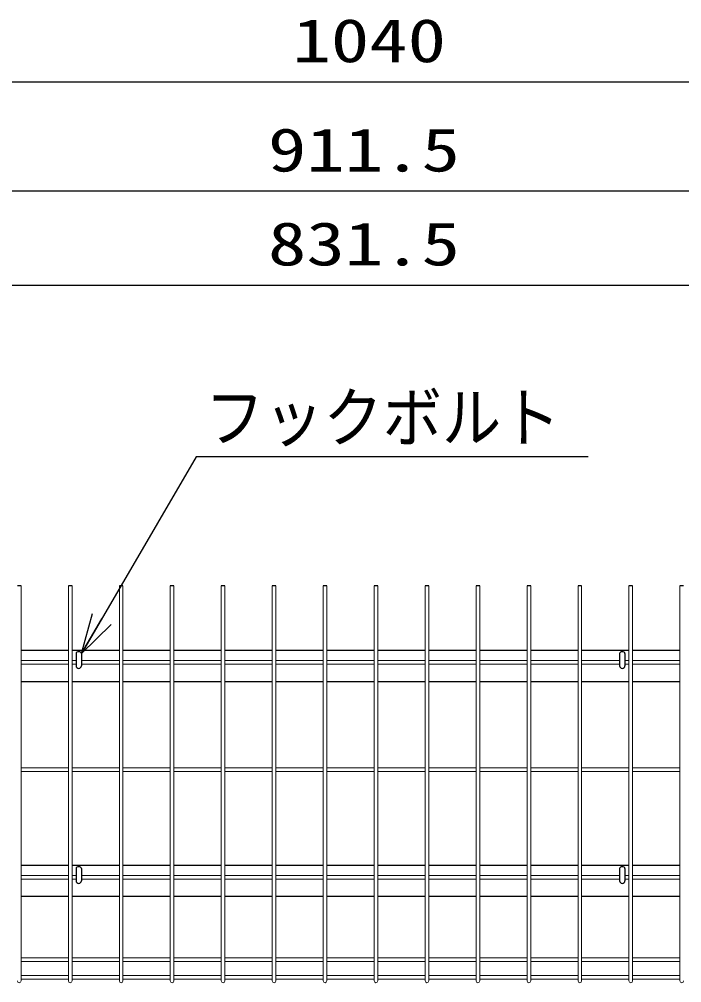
# Model space of a CAD drawing. Units: millimetres, scale not verified. Extents: x -6300 to 6300, y -4454 to 4456.
# Drawn here: x -4793 to -4133, y 1118 to 2077 of the extents above; entities that cross this region are included whole.
import ezdxf
from ezdxf.enums import TextEntityAlignment as Align

# ---------------------------------------------------------------- set-up
doc = ezdxf.new("R2010")
doc.units = ezdxf.units.MM
doc.header["$LTSCALE"] = 20
doc.layers.add('0-1_0', color=4, linetype='Continuous', lineweight=25)
doc.layers.add('0-C_LAYER12', color=3, linetype='Continuous', lineweight=25)
doc.styles.add('ＭＳ ゴシック', font='')
doc.styles.get('ＭＳ ゴシック').set_extended_font_data('MS Gothic')

# ---------------------------------------------------------------- blocks, each defined once
blk = doc.blocks.new('_Open30')
at = {"layer": '0-1_0', "color": 2}
blk.add_line((0, 0), (-20, 0), dxfattribs=at)
blk.add_lwpolyline([(-20, 5.36), (0, 0), (-20, -5.36)], dxfattribs=at)

msp = doc.modelspace()

# ---------------------------------------------------------------- linework, layer by layer
at = {"layer": '0-1_0', "color": 2}
for p, q in [((-4928.65, 2014.69), (-3961.15, 2014.69)), ((-4044.65, 1905.88), (-4881.15, 1905.88)), ((-4841.15, 1812.38), (-4084.65, 1812.38))]:
    msp.add_line(p, q, dxfattribs=at)
at = {"layer": '0-1_0'}
for p, q in [((-4790.87, 1513.04), (-4794.47, 1513.04)), ((-4740.1, 1513.04), (-4743.7, 1513.04)), ((-4689.33, 1513.04), (-4692.93, 1513.04)), ((-4638.56, 1513.04), (-4642.16, 1513.04)), ((-4587.79, 1513.04), (-4591.39, 1513.04)), ((-4537.02, 1513.04), (-4540.62, 1513.04)), ((-4486.25, 1513.04), (-4489.85, 1513.04)), ((-4435.48, 1513.04), (-4439.08, 1513.04)), ((-4384.71, 1513.04), (-4388.31, 1513.04)), ((-4333.94, 1513.04), (-4337.54, 1513.04)), ((-4283.17, 1513.04), (-4286.77, 1513.04)), ((-4232.4, 1513.04), (-4236, 1513.04)), ((-4181.63, 1513.04), (-4185.23, 1513.04)), ((-4130.87, 1513.04), (-4134.47, 1513.04))]:
    msp.add_line(p, q, dxfattribs=at)
at = {"layer": '0-1_0', "lineweight": 15}
for p, q in [((-4790.87, 1513.04), (-4790.87, 1119.84)), ((-4743.7, 1513.04), (-4743.7, 1119.84)), ((-4740.1, 1513.04), (-4740.1, 1119.84)), ((-4692.93, 1513.04), (-4692.93, 1119.84)), ((-4689.33, 1513.04), (-4689.33, 1119.84)), ((-4642.16, 1513.04), (-4642.16, 1119.84)), ((-4638.56, 1513.04), (-4638.56, 1119.84)), ((-4591.39, 1513.04), (-4591.39, 1119.84)), ((-4587.79, 1513.04), (-4587.79, 1119.84)), ((-4540.62, 1513.04), (-4540.62, 1119.84)), ((-4537.02, 1513.04), (-4537.02, 1119.84)), ((-4489.85, 1513.04), (-4489.85, 1119.84)), ((-4486.25, 1513.04), (-4486.25, 1119.84)), ((-4439.08, 1513.04), (-4439.08, 1119.84)), ((-4435.48, 1513.04), (-4435.48, 1119.84)), ((-4388.31, 1513.04), (-4388.31, 1119.84)), ((-4384.71, 1513.04), (-4384.71, 1119.84)), ((-4337.54, 1513.04), (-4337.54, 1119.84)), ((-4333.94, 1513.04), (-4333.94, 1119.84)), ((-4286.77, 1513.04), (-4286.77, 1119.84)), ((-4283.17, 1513.04), (-4283.17, 1119.84)), ((-4236, 1513.04), (-4236, 1119.84)), ((-4232.4, 1513.04), (-4232.4, 1119.84)), ((-4185.23, 1513.04), (-4185.23, 1119.84)), ((-4181.63, 1513.04), (-4181.63, 1119.84)), ((-4134.47, 1513.04), (-4134.47, 1119.84)), ((-4743.7, 1438.84), (-4790.87, 1438.84)), ((-4736.02, 1438.84), (-4740.1, 1438.84)), ((-4692.93, 1438.84), (-4730.82, 1438.84)), ((-4642.16, 1438.84), (-4689.33, 1438.84)), ((-4591.39, 1438.84), (-4638.56, 1438.84)), ((-4540.62, 1438.84), (-4587.79, 1438.84)), ((-4489.85, 1438.84), (-4537.02, 1438.84)), ((-4439.08, 1438.84), (-4486.25, 1438.84)), ((-4388.31, 1438.84), (-4435.48, 1438.84)), ((-4337.54, 1438.84), (-4384.71, 1438.84)), ((-4286.77, 1438.84), (-4333.94, 1438.84)), ((-4236, 1438.84), (-4283.17, 1438.84)), ((-4194.52, 1438.84), (-4232.4, 1438.84)), ((-4185.23, 1438.84), (-4189.32, 1438.84)), ((-4134.47, 1438.84), (-4181.63, 1438.84)), ((-4743.7, 1435.24), (-4790.87, 1435.24)), ((-4736.02, 1435.24), (-4740.1, 1435.24)), ((-4692.93, 1435.24), (-4730.82, 1435.24)), ((-4642.16, 1435.24), (-4689.33, 1435.24)), ((-4591.39, 1435.24), (-4638.56, 1435.24)), ((-4540.62, 1435.24), (-4587.79, 1435.24)), ((-4489.85, 1435.24), (-4537.02, 1435.24)), ((-4439.08, 1435.24), (-4486.25, 1435.24)), ((-4388.31, 1435.24), (-4435.48, 1435.24)), ((-4337.54, 1435.24), (-4384.71, 1435.24)), ((-4286.77, 1435.24), (-4333.94, 1435.24)), ((-4236, 1435.24), (-4283.17, 1435.24)), ((-4194.52, 1435.24), (-4232.4, 1435.24)), ((-4185.23, 1435.24), (-4189.32, 1435.24)), ((-4134.47, 1435.24), (-4181.63, 1435.24)), ((-4743.7, 1331.84), (-4790.87, 1331.84)), ((-4743.7, 1328.24), (-4790.87, 1328.24)), ((-4692.93, 1331.84), (-4740.1, 1331.84)), ((-4692.93, 1328.24), (-4740.1, 1328.24)), ((-4642.16, 1331.84), (-4689.33, 1331.84)), ((-4642.16, 1328.24), (-4689.33, 1328.24)), ((-4591.39, 1331.84), (-4638.56, 1331.84)), ((-4591.39, 1328.24), (-4638.56, 1328.24)), ((-4540.62, 1331.84), (-4587.79, 1331.84)), ((-4540.62, 1328.24), (-4587.79, 1328.24)), ((-4489.85, 1331.84), (-4537.02, 1331.84)), ((-4489.85, 1328.24), (-4537.02, 1328.24)), ((-4439.08, 1331.84), (-4486.25, 1331.84)), ((-4439.08, 1328.24), (-4486.25, 1328.24)), ((-4388.31, 1331.84), (-4435.48, 1331.84)), ((-4388.31, 1328.24), (-4435.48, 1328.24)), ((-4337.54, 1331.84), (-4384.71, 1331.84)), ((-4337.54, 1328.24), (-4384.71, 1328.24)), ((-4286.77, 1331.84), (-4333.94, 1331.84)), ((-4286.77, 1328.24), (-4333.94, 1328.24)), ((-4236, 1331.84), (-4283.17, 1331.84)), ((-4236, 1328.24), (-4283.17, 1328.24)), ((-4185.23, 1331.84), (-4232.4, 1331.84)), ((-4185.23, 1328.24), (-4232.4, 1328.24)), ((-4134.47, 1331.84), (-4181.63, 1331.84)), ((-4134.47, 1328.24), (-4181.63, 1328.24)), ((-4743.7, 1224.84), (-4790.87, 1224.84)), ((-4743.7, 1221.24), (-4790.87, 1221.24)), ((-4736.02, 1224.84), (-4740.1, 1224.84)), ((-4736.02, 1221.24), (-4740.1, 1221.24)), ((-4692.93, 1224.84), (-4730.82, 1224.84)), ((-4692.93, 1221.24), (-4730.82, 1221.24)), ((-4642.16, 1224.84), (-4689.33, 1224.84)), ((-4642.16, 1221.24), (-4689.33, 1221.24)), ((-4591.39, 1224.84), (-4638.56, 1224.84)), ((-4591.39, 1221.24), (-4638.56, 1221.24)), ((-4540.62, 1224.84), (-4587.79, 1224.84)), ((-4540.62, 1221.24), (-4587.79, 1221.24)), ((-4489.85, 1224.84), (-4537.02, 1224.84)), ((-4489.85, 1221.24), (-4537.02, 1221.24)), ((-4439.08, 1224.84), (-4486.25, 1224.84)), ((-4439.08, 1221.24), (-4486.25, 1221.24)), ((-4388.31, 1224.84), (-4435.48, 1224.84)), ((-4388.31, 1221.24), (-4435.48, 1221.24)), ((-4337.54, 1224.84), (-4384.71, 1224.84)), ((-4337.54, 1221.24), (-4384.71, 1221.24)), ((-4286.77, 1224.84), (-4333.94, 1224.84)), ((-4286.77, 1221.24), (-4333.94, 1221.24)), ((-4236, 1224.84), (-4283.17, 1224.84)), ((-4236, 1221.24), (-4283.17, 1221.24)), ((-4194.52, 1224.84), (-4232.4, 1224.84)), ((-4194.52, 1221.24), (-4232.4, 1221.24)), ((-4185.23, 1224.84), (-4189.32, 1224.84)), ((-4185.23, 1221.24), (-4189.32, 1221.24)), ((-4134.47, 1224.84), (-4181.63, 1224.84)), ((-4134.47, 1221.24), (-4181.63, 1221.24)), ((-4743.7, 1142.87), (-4790.87, 1142.87)), ((-4692.93, 1142.87), (-4740.1, 1142.87)), ((-4642.16, 1142.87), (-4689.33, 1142.87)), ((-4591.39, 1142.87), (-4638.56, 1142.87)), ((-4540.62, 1142.87), (-4587.79, 1142.87)), ((-4489.85, 1142.87), (-4537.02, 1142.87)), ((-4439.08, 1142.87), (-4486.25, 1142.87)), ((-4388.31, 1142.87), (-4435.48, 1142.87)), ((-4337.54, 1142.87), (-4384.71, 1142.87)), ((-4286.77, 1142.87), (-4333.94, 1142.87)), ((-4236, 1142.87), (-4283.17, 1142.87)), ((-4185.23, 1142.87), (-4232.4, 1142.87)), ((-4134.47, 1142.87), (-4181.63, 1142.87)), ((-4743.7, 1139.27), (-4790.87, 1139.27)), ((-4692.93, 1139.27), (-4740.1, 1139.27)), ((-4642.16, 1139.27), (-4689.33, 1139.27)), ((-4591.39, 1139.27), (-4638.56, 1139.27)), ((-4540.62, 1139.27), (-4587.79, 1139.27)), ((-4489.85, 1139.27), (-4537.02, 1139.27)), ((-4439.08, 1139.27), (-4486.25, 1139.27)), ((-4388.31, 1139.27), (-4435.48, 1139.27)), ((-4337.54, 1139.27), (-4384.71, 1139.27)), ((-4286.77, 1139.27), (-4333.94, 1139.27)), ((-4236, 1139.27), (-4283.17, 1139.27)), ((-4185.23, 1139.27), (-4232.4, 1139.27)), ((-4134.47, 1139.27), (-4181.63, 1139.27)), ((-4743.7, 1125.24), (-4790.87, 1125.24)), ((-4692.93, 1125.24), (-4740.1, 1125.24)), ((-4642.16, 1125.24), (-4689.33, 1125.24)), ((-4591.39, 1125.24), (-4638.56, 1125.24)), ((-4540.62, 1125.24), (-4587.79, 1125.24)), ((-4489.85, 1125.24), (-4537.02, 1125.24)), ((-4439.08, 1125.24), (-4486.25, 1125.24)), ((-4388.31, 1125.24), (-4435.48, 1125.24)), ((-4337.54, 1125.24), (-4384.71, 1125.24)), ((-4286.77, 1125.24), (-4333.94, 1125.24)), ((-4236, 1125.24), (-4283.17, 1125.24)), ((-4185.23, 1125.24), (-4232.4, 1125.24)), ((-4134.47, 1125.24), (-4181.63, 1125.24)), ((-4743.7, 1121.64), (-4790.87, 1121.64)), ((-4692.93, 1121.64), (-4740.1, 1121.64)), ((-4642.16, 1121.64), (-4689.33, 1121.64)), ((-4591.39, 1121.64), (-4638.56, 1121.64)), ((-4540.62, 1121.64), (-4587.79, 1121.64)), ((-4489.85, 1121.64), (-4537.02, 1121.64)), ((-4439.08, 1121.64), (-4486.25, 1121.64)), ((-4388.31, 1121.64), (-4435.48, 1121.64)), ((-4337.54, 1121.64), (-4384.71, 1121.64)), ((-4286.77, 1121.64), (-4333.94, 1121.64)), ((-4236, 1121.64), (-4283.17, 1121.64)), ((-4185.23, 1121.64), (-4232.4, 1121.64)), ((-4134.47, 1121.64), (-4181.63, 1121.64))]:
    msp.add_line(p, q, dxfattribs=at)
at = {"layer": '0-1_0', "color": 7}
for p, q in [((-4790.87, 1449.04), (-4743.7, 1449.04)), ((-4740.1, 1449.04), (-4692.93, 1449.04)), ((-4689.33, 1449.04), (-4642.16, 1449.04)), ((-4638.56, 1449.04), (-4591.39, 1449.04)), ((-4587.79, 1449.04), (-4540.62, 1449.04)), ((-4537.02, 1449.04), (-4489.85, 1449.04)), ((-4486.25, 1449.04), (-4439.08, 1449.04)), ((-4435.48, 1449.04), (-4388.31, 1449.04)), ((-4384.71, 1449.04), (-4337.54, 1449.04)), ((-4333.94, 1449.04), (-4286.77, 1449.04)), ((-4283.17, 1449.04), (-4236, 1449.04)), ((-4232.4, 1449.04), (-4185.23, 1449.04)), ((-4181.63, 1449.04), (-4134.47, 1449.04)), ((-4736.02, 1445.82), (-4736.02, 1433.54)), ((-4730.82, 1445.82), (-4730.82, 1433.54)), ((-4194.52, 1445.82), (-4194.52, 1433.54)), ((-4189.32, 1445.82), (-4189.32, 1433.54)), ((-4790.87, 1418.04), (-4743.7, 1418.04)), ((-4740.1, 1418.04), (-4692.93, 1418.04)), ((-4689.33, 1418.04), (-4642.16, 1418.04)), ((-4638.56, 1418.04), (-4591.39, 1418.04)), ((-4587.79, 1418.04), (-4540.62, 1418.04)), ((-4537.02, 1418.04), (-4489.85, 1418.04)), ((-4486.25, 1418.04), (-4439.08, 1418.04)), ((-4435.48, 1418.04), (-4388.31, 1418.04)), ((-4384.71, 1418.04), (-4337.54, 1418.04)), ((-4333.94, 1418.04), (-4286.77, 1418.04)), ((-4283.17, 1418.04), (-4236, 1418.04)), ((-4232.4, 1418.04), (-4185.23, 1418.04)), ((-4181.63, 1418.04), (-4134.47, 1418.04)), ((-4790.87, 1235.04), (-4743.7, 1235.04)), ((-4740.1, 1235.04), (-4692.93, 1235.04)), ((-4736.02, 1231.82), (-4736.02, 1219.54)), ((-4730.82, 1231.82), (-4730.82, 1219.54)), ((-4689.33, 1235.04), (-4642.16, 1235.04)), ((-4638.56, 1235.04), (-4591.39, 1235.04)), ((-4587.79, 1235.04), (-4540.62, 1235.04)), ((-4537.02, 1235.04), (-4489.85, 1235.04)), ((-4486.25, 1235.04), (-4439.08, 1235.04)), ((-4435.48, 1235.04), (-4388.31, 1235.04)), ((-4384.71, 1235.04), (-4337.54, 1235.04)), ((-4333.94, 1235.04), (-4286.77, 1235.04)), ((-4283.17, 1235.04), (-4236, 1235.04)), ((-4232.4, 1235.04), (-4185.23, 1235.04)), ((-4194.52, 1231.82), (-4194.52, 1219.54)), ((-4189.32, 1231.82), (-4189.32, 1219.54)), ((-4181.63, 1235.04), (-4134.47, 1235.04)), ((-4790.87, 1204.04), (-4743.7, 1204.04)), ((-4740.1, 1204.04), (-4692.93, 1204.04)), ((-4689.33, 1204.04), (-4642.16, 1204.04)), ((-4638.56, 1204.04), (-4591.39, 1204.04)), ((-4587.79, 1204.04), (-4540.62, 1204.04)), ((-4537.02, 1204.04), (-4489.85, 1204.04)), ((-4486.25, 1204.04), (-4439.08, 1204.04)), ((-4435.48, 1204.04), (-4388.31, 1204.04)), ((-4384.71, 1204.04), (-4337.54, 1204.04)), ((-4333.94, 1204.04), (-4286.77, 1204.04)), ((-4283.17, 1204.04), (-4236, 1204.04)), ((-4232.4, 1204.04), (-4185.23, 1204.04)), ((-4181.63, 1204.04), (-4134.47, 1204.04))]:
    msp.add_line(p, q, dxfattribs=at)
for centre in [(-4733.42, 1433.54), (-4191.92, 1433.54), (-4733.42, 1219.54), (-4191.92, 1219.54)]:
    msp.add_arc(centre, 2.6, 180, 0, dxfattribs=at)
at = {"layer": '0-1_0', "lineweight": 15}
for centre in [(-4792.67, 1119.84), (-4741.9, 1119.84), (-4691.13, 1119.84), (-4640.36, 1119.84), (-4589.59, 1119.84), (-4538.82, 1119.84), (-4488.05, 1119.84), (-4437.28, 1119.84), (-4386.51, 1119.84), (-4335.74, 1119.84), (-4284.97, 1119.84), (-4234.2, 1119.84), (-4183.43, 1119.84), (-4132.67, 1119.84)]:
    msp.add_arc(centre, 1.8, 180, 0, dxfattribs=at)
at = {"layer": '0-1_0', "color": 7}
for centre in [(-4733.42, 1445.82), (-4191.92, 1445.82), (-4733.42, 1231.82), (-4191.92, 1231.82)]:
    msp.add_ellipse(centre, major_axis=(-2.6, 0), ratio=0.601815, start_param=3.141593, end_param=6.283185, dxfattribs=at)
at = {"layer": '0-C_LAYER12'}
msp.add_lwpolyline([(-4226.06, 1641.56), (-4616.35, 1641.56), (-4729.79, 1447.54)], dxfattribs=at)

# ---------------------------------------------------------------- block references
at = {"layer": '0-C_LAYER12', "xscale": 2, "yscale": 2, "rotation": 239.24731}
msp.add_blockref('_Open30', (-4730.82, 1445.82), dxfattribs=at)

# ---------------------------------------------------------------- texts
at = {"layer": '0-1_0', "color": 3, "style": 'ＭＳ ゴシック', "width": 1.3}
for s, p in [('1040', (-4520.49, 2021.36)), ('911.5', (-4544.87, 1912.55)), ('831.5', (-4544.87, 1819.05))]:
    msp.add_text(s, height=43.26, dxfattribs=at).set_placement(p, align=Align.BOTTOM_LEFT)
at = {"layer": '0-C_LAYER12', "style": 'ＭＳ ゴシック', "width": 0.9}
msp.add_text('フックボルト', height=48.09, dxfattribs=at).set_placement((-4607.68, 1642.3), align=Align.BOTTOM_LEFT)

doc.saveas('drawing.dxf')
